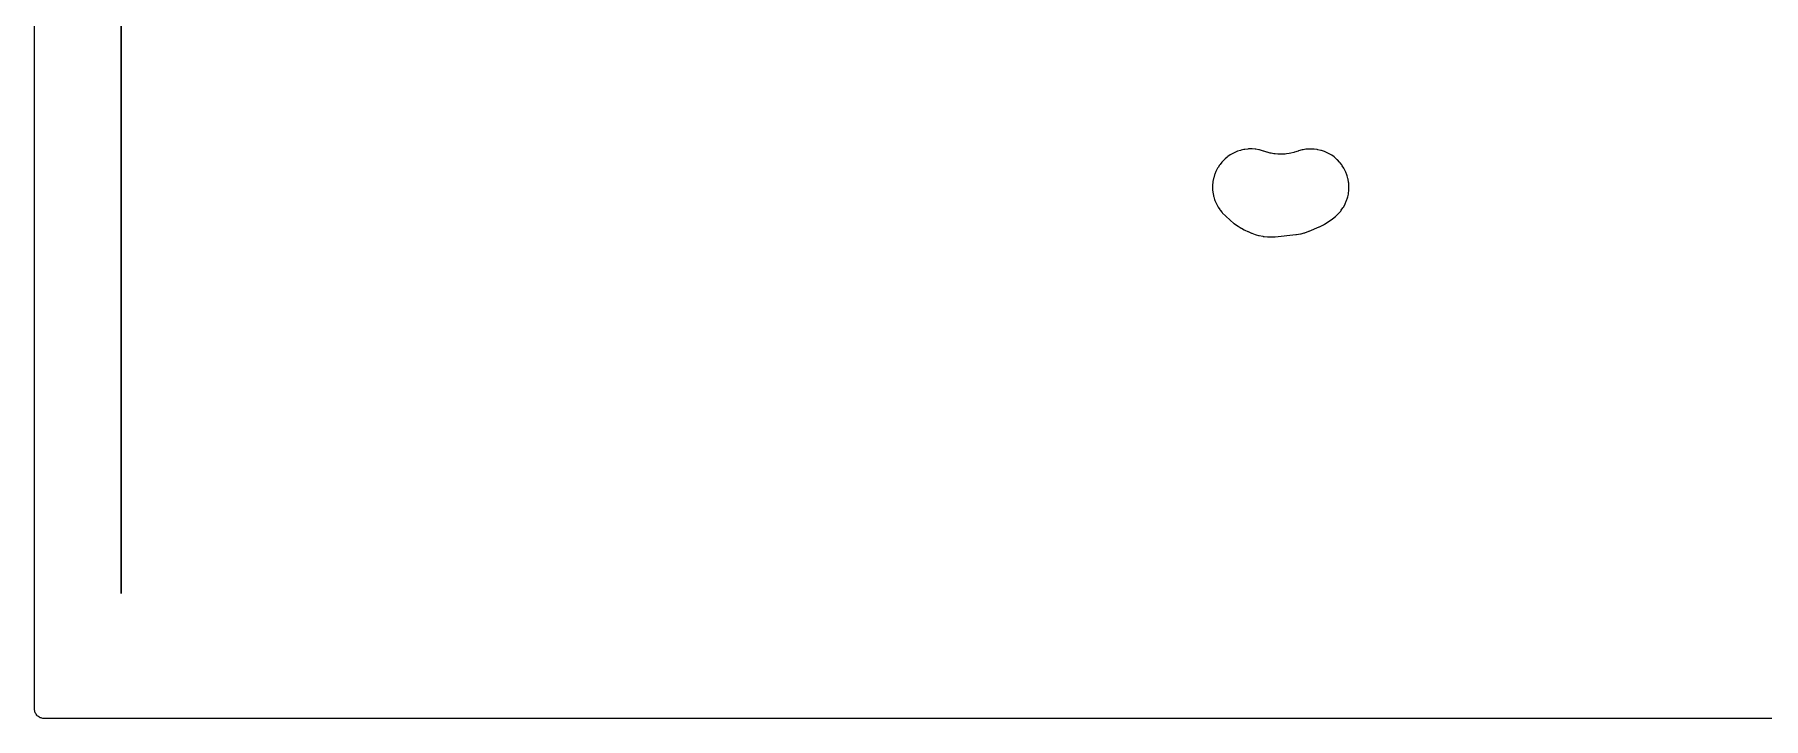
# Model space of a CAD drawing. Header units: millimetres. Extents: x 0 to 300, y 0 to 300.
# Drawn here: x -0.1 to 150, y -0.1 to 59.2 of the extents above; entities that cross this region are included whole.
import ezdxf

# ---------------------------------------------------------------- set-up
doc = ezdxf.new("R2010")
doc.units = ezdxf.units.MM
doc.layers.add('CUT', color=7, linetype='CONTINUOUS')

msp = doc.modelspace()

# ---------------------------------------------------------------- linework, layer by layer
at = {"layer": 'CUT'}
msp.add_lwpolyline([(296.6235, -0.125), (3.375, -0.125), (0.6946, -0.125), (0.5967, -0.1202), (0.5191, -0.1087), (0.4431, -0.0896), (0.3692, -0.0632), (0.2983, -0.0297), (0.2311, 0.0106), (0.1681, 0.0573), (0.11, 0.11), (0.0573, 0.1681), (0.0106, 0.2311), (-0.0297, 0.2983), (-0.0632, 0.3692), (-0.0896, 0.4431), (-0.1087, 0.5191), (-0.1202, 0.5967), (-0.125, 0.6946), (-0.125, 3.375), (-0.125, 296.625)], dxfattribs=at)
for points in [[(7.3812, 289.2937), (7.3812, 10.7062)], [(105.8775, 41.8687), (105.9405, 41.8478), (106.1558, 41.7867), (106.2204, 41.7714), (106.5279, 41.7125), (106.5606, 41.707), (106.6158, 41.6989), (106.6472, 41.6949), (106.9448, 41.664), (107.0081, 41.66), (107.2219, 41.6557), (107.2853, 41.6571), (107.5838, 41.676), (107.6154, 41.6787), (109.4083, 41.8676), (109.4453, 41.8724), (109.7928, 41.9264), (109.8658, 41.9414), (110.1091, 42.0041), (110.1803, 42.0263), (110.5106, 42.147), (110.5453, 42.1607), (111.4089, 42.5253), (111.4469, 42.5426), (111.8007, 42.7155), (111.8736, 42.7562), (112.2062, 42.9668), (112.2409, 42.9901), (112.542, 43.2048), (112.5716, 43.2271), (112.8461, 43.4437), (112.902, 43.4925), (113.0821, 43.6657), (113.133, 43.7196), (113.2953, 43.9095), (113.3407, 43.9682), (113.4838, 44.173), (113.5232, 44.2358), (113.6456, 44.4536), (113.6787, 44.52), (113.7793, 44.7487), (113.8059, 44.818), (113.8837, 45.0554), (113.9033, 45.1269), (113.9576, 45.3708), (113.9702, 45.4438), (114.0005, 45.6918), (114.0059, 45.7658), (114.0118, 46.0156), (114.01, 46.0897), (113.9916, 46.3389), (113.9825, 46.4125), (113.9399, 46.6587), (113.9237, 46.7311), (113.8573, 46.9719), (113.8341, 47.0424), (113.7446, 47.2756), (113.7146, 47.3435), (113.6028, 47.5669), (113.5664, 47.6315), (113.4333, 47.8429), (113.3907, 47.9037), (113.2376, 48.1011), (113.1894, 48.1574), (113.0178, 48.339), (112.9643, 48.3904), (112.7758, 48.5544), (112.7175, 48.6003), (112.514, 48.7451), (112.4515, 48.7851), (112.2348, 48.9094), (112.1687, 48.9431), (111.9409, 49.0457), (111.8719, 49.0729), (111.6352, 49.1528), (111.5638, 49.173), (111.3204, 49.2295), (111.2475, 49.2427), (110.9997, 49.2751), (110.9258, 49.2812), (110.6761, 49.2893), (110.6019, 49.2881), (110.3526, 49.2719), (110.2789, 49.2635), (110.0324, 49.223), (109.9599, 49.2074), (109.622, 49.1175), (109.5864, 49.107), (109.2741, 49.0074), (109.2142, 48.99), (108.9529, 48.9221), (108.8307, 48.8973), (108.5944, 48.8629), (108.4702, 48.8516), (108.2003, 48.8421), (108.138, 48.8415), (107.8975, 48.8462), (107.8407, 48.8487), (107.5951, 48.8657), (107.4822, 48.8792), (107.2676, 48.9158), (107.1566, 48.9404), (106.9193, 49.0058), (106.8648, 49.0222), (106.6182, 49.1035), (106.5829, 49.1142), (106.2478, 49.2069), (106.1759, 49.2231), (105.9311, 49.2659), (105.8579, 49.275), (105.6102, 49.2938), (105.5365, 49.2958), (105.2881, 49.2905), (105.2146, 49.2854), (104.9679, 49.256), (104.8951, 49.2438), (104.6525, 49.1907), (104.5813, 49.1714), (104.3449, 49.0951), (104.2759, 49.069), (104.048, 48.9701), (103.9818, 48.9375), (103.7646, 48.8169), (103.702, 48.778), (103.4974, 48.637), (103.4388, 48.5922), (103.249, 48.432), (103.195, 48.3818), (103.0215, 48.2039), (102.9726, 48.1487), (102.8172, 47.9549), (102.7739, 47.8952), (102.6381, 47.6872), (102.6008, 47.6236), (102.4857, 47.4034), (102.4547, 47.3365), (102.3615, 47.1062), (102.3372, 47.0366), (102.2667, 46.7983), (102.2493, 46.7267), (102.2022, 46.4828), (102.1918, 46.4097), (102.1686, 46.1624), (102.1653, 46.0887), (102.1663, 45.8403), (102.1701, 45.7667), (102.1951, 45.5195), (102.2061, 45.4466), (102.2549, 45.203), (102.2729, 45.1314), (102.3451, 44.8937), (102.3699, 44.8243), (102.4648, 44.5947), (102.4963, 44.528), (102.613, 44.3087), (102.6508, 44.2454), (102.7882, 44.0384), (102.8319, 43.979), (102.9887, 43.7863), (103.038, 43.7315), (103.2826, 43.4844), (103.3092, 43.4588), (103.6823, 43.1168), (103.7108, 43.0919), (103.9856, 42.8641), (104.0462, 42.8187), (104.3423, 42.6194), (104.3742, 42.5991), (104.6474, 42.4343), (104.6696, 42.4214), (104.9228, 42.2802), (104.9684, 42.2567), (105.2306, 42.1328), (105.2539, 42.1223), (105.5541, 41.9926), (105.5849, 41.9801)]]:
    msp.add_lwpolyline(points, close=True, dxfattribs=at)

doc.saveas('drawing.dxf')
